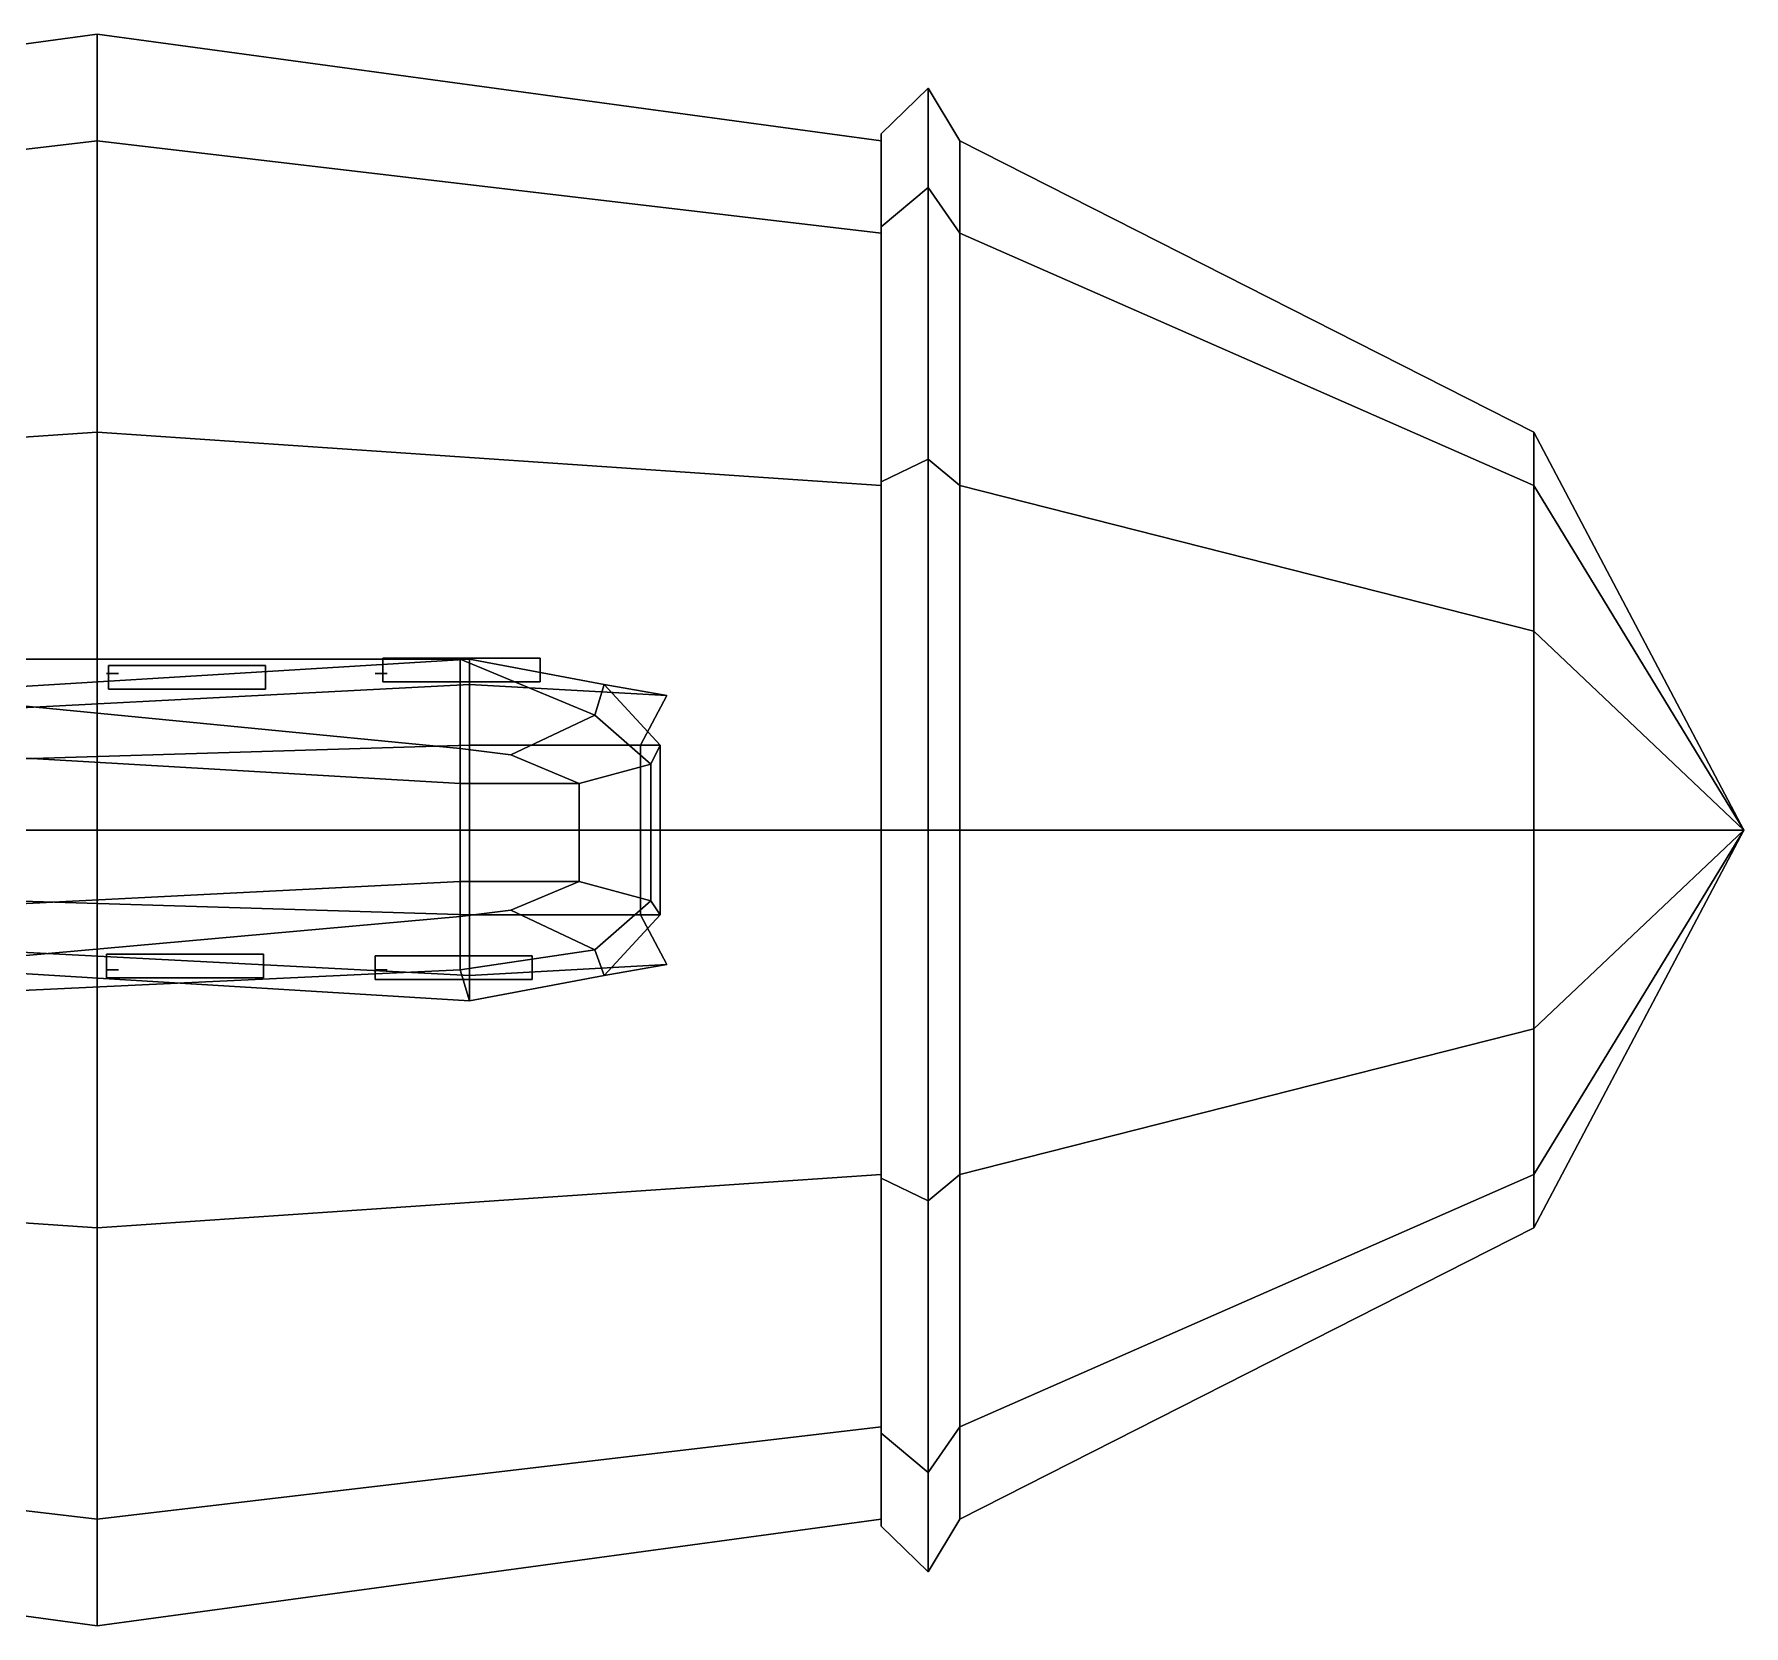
# Model space of a CAD drawing. Header units: metres. Extents: x -117 to 111, y -68 to 68.
# Drawn here: x 2.2 to 111, y -50.9 to 50.5 of the extents above; entities that cross this region are included whole.
import ezdxf

# ---------------------------------------------------------------- set-up
doc = ezdxf.new("R2010")
doc.units = ezdxf.units.M

msp = doc.modelspace()

# ---------------------------------------------------------------- linework, layer by layer
at = {"layer": 'Arc1', "color": 19}
for points in [[(59.140118, 40.725357, 137.511505), (56.140121, 38.207691, 135.511505), (56.140121, 44.147343, 105.01152), (59.140118, 47.054493, 105.01152)], [(59.140118, 47.054493, 105.01152), (56.140121, 44.147343, 105.01152), (56.140121, 38.207691, 74.511513), (59.140118, 40.725357, 72.51152)], [(61.140114, 37.816208, 135.200516), (59.140118, 40.725357, 137.511505), (59.140118, 47.054493, 105.01152), (61.140121, 43.695293, 105.01152)], [(61.140121, 43.695293, 105.01152), (59.140118, 47.054493, 105.01152), (59.140118, 40.725357, 72.51152), (61.140129, 37.816208, 74.822502)], [(59.140118, 23.433838, 161.303177), (56.140121, 21.980263, 157.839081), (56.140121, 38.207691, 135.511505), (59.140118, 40.725357, 137.511505)], [(59.140118, 40.725357, 72.51152), (56.140121, 38.207691, 74.511513), (56.140121, 21.980263, 52.183964), (59.140118, 23.433838, 48.719872)], [(61.140114, 21.754238, 157.30043), (59.140118, 23.433838, 161.303177), (59.140118, 40.725357, 137.511505), (61.140114, 37.816208, 135.200516)], [(61.140129, 37.816208, 74.822502), (59.140118, 40.725357, 72.51152), (59.140118, 23.433838, 48.719872), (61.140133, 21.754238, 52.72261)], [(59.140118, 23.433838, 48.719872), (56.140121, 21.980263, 52.183964), (56.140121, -0.186816, 44.011513), (59.140118, -0.186816, 40.011524)], [(59.140118, -0.186817, 170.01152), (56.140121, -0.186817, 166.01152), (56.140121, 21.980263, 157.839081), (59.140118, 23.433838, 161.303177)], [(61.140133, 21.754238, 52.72261), (59.140118, 23.433838, 48.719872), (59.140118, -0.186816, 40.011524), (61.140133, -0.186816, 44.633488)], [(61.140114, -0.186817, 165.389542), (59.140118, -0.186817, 170.01152), (59.140118, 23.433838, 161.303177), (61.140114, 21.754238, 157.30043)], [(59.140118, -0.186816, 40.011524), (56.140121, -0.186816, 44.011513), (56.140121, -22.353895, 52.183964), (59.140118, -23.807468, 48.719872)], [(59.140118, -23.807467, 161.303177), (56.140121, -22.353893, 157.839081), (56.140121, -0.186817, 166.01152), (59.140118, -0.186817, 170.01152)], [(61.140133, -0.186816, 44.633488), (59.140118, -0.186816, 40.011524), (59.140118, -23.807468, 48.719872), (61.140133, -22.127871, 52.72261)], [(61.140114, -22.127869, 157.30043), (59.140118, -23.807467, 161.303177), (59.140118, -0.186817, 170.01152), (61.140114, -0.186817, 165.389542)], [(59.140118, -41.098984, 137.511505), (56.140121, -38.581318, 135.511505), (56.140121, -22.353893, 157.839081), (59.140118, -23.807467, 161.303177)], [(59.140118, -23.807468, 48.719872), (56.140121, -22.353895, 52.183964), (56.140121, -38.581318, 74.51152), (59.140118, -41.098984, 72.511528)], [(61.140114, -38.189835, 135.200516), (59.140118, -41.098984, 137.511505), (59.140118, -23.807467, 161.303177), (61.140114, -22.127869, 157.30043)], [(61.140133, -22.127871, 52.72261), (59.140118, -23.807468, 48.719872), (59.140118, -41.098984, 72.511528), (61.140129, -38.189835, 74.82251)], [(59.140118, -41.098984, 72.511528), (56.140121, -38.581318, 74.51152), (56.140121, -44.520973, 105.01152), (59.140118, -47.42812, 105.01152)], [(59.140118, -47.42812, 105.01152), (56.140121, -44.520973, 105.01152), (56.140121, -38.581318, 135.511505), (59.140118, -41.098984, 137.511505)], [(61.140129, -38.189835, 74.82251), (59.140118, -41.098984, 72.511528), (59.140118, -47.42812, 105.01152), (61.140121, -44.068924, 105.01152)], [(61.140121, -44.068924, 105.01152), (59.140118, -47.42812, 105.01152), (59.140118, -41.098984, 137.511505), (61.140114, -38.189835, 135.200516)]]:
    msp.add_3dface(points, dxfattribs=at)
at = {"layer": 'Ballon', "color": 26}
for points in [[(6.23781, 50.483871, 105.011513), (6.237804, 43.695286, 139.870758), (-43.664497, 37.816193, 135.2005), (-43.66449, 43.695278, 105.011513)], [(6.237816, 43.695286, 70.152252), (6.23781, 50.483871, 105.011513), (-43.66449, 43.695278, 105.011513), (-43.664486, 37.816193, 74.82251)], [(56.140125, 43.695293, 105.01152), (56.140118, 37.816208, 135.200516), (6.237804, 43.695286, 139.870758), (6.23781, 50.483871, 105.011513)], [(56.140133, 37.816208, 74.822502), (56.140125, 43.695293, 105.01152), (6.23781, 50.483871, 105.011513), (6.237816, 43.695286, 70.152252)], [(6.237804, 43.695286, 139.870758), (6.2378, 25.148529, 165.389526), (-43.664501, 21.754232, 157.300415), (-43.664497, 37.816193, 135.2005)], [(6.23782, 25.148527, 44.633495), (6.237816, 43.695286, 70.152252), (-43.664486, 37.816193, 74.82251), (-43.664482, 21.75423, 52.722626)], [(56.140118, 37.816208, 135.200516), (56.140118, 21.754238, 157.30043), (6.2378, 25.148529, 165.389526), (6.237804, 43.695286, 139.870758)], [(56.140137, 21.754238, 52.72261), (56.140133, 37.816208, 74.822502), (6.237816, 43.695286, 70.152252), (6.23782, 25.148527, 44.633495)], [(6.2378, 25.148529, 165.389526), (6.237798, -0.186817, 174.730026), (-43.664501, -0.186817, 165.389511), (-43.664501, 21.754232, 157.300415)], [(6.237822, -0.186817, 35.292988), (6.23782, 25.148527, 44.633495), (-43.664482, 21.75423, 52.722626), (-43.664482, -0.186817, 44.633511)], [(56.140118, 21.754238, 157.30043), (56.140118, -0.186817, 165.389542), (6.237798, -0.186817, 174.730026), (6.2378, 25.148529, 165.389526)], [(56.140137, -0.186816, 44.633488), (56.140137, 21.754238, 52.72261), (6.23782, 25.148527, 44.633495), (6.237822, -0.186817, 35.292988)], [(6.237798, -0.186817, 174.730026), (6.2378, -25.522156, 165.389511), (-43.664501, -22.127863, 157.300385), (-43.664501, -0.186817, 165.389511)], [(6.23782, -25.52216, 44.633499), (6.237822, -0.186817, 35.292988), (-43.664482, -0.186817, 44.633511), (-43.664482, -22.127863, 52.722626)], [(56.140118, -0.186817, 165.389542), (56.140118, -22.127869, 157.30043), (6.2378, -25.522156, 165.389511), (6.237798, -0.186817, 174.730026)], [(56.140137, -22.127871, 52.72261), (56.140137, -0.186816, 44.633488), (6.237822, -0.186817, 35.292988), (6.23782, -25.52216, 44.633499)], [(6.2378, -25.522156, 165.389511), (6.237804, -44.068916, 139.870758), (-43.664497, -38.189823, 135.2005), (-43.664501, -22.127863, 157.300385)], [(6.237816, -44.06892, 70.15226), (6.23782, -25.52216, 44.633499), (-43.664482, -22.127863, 52.722626), (-43.664486, -38.189823, 74.82251)], [(56.140118, -22.127869, 157.30043), (56.140118, -38.189835, 135.200516), (6.237804, -44.068916, 139.870758), (6.2378, -25.522156, 165.389511)], [(56.140133, -38.189835, 74.82251), (56.140137, -22.127871, 52.72261), (6.23782, -25.52216, 44.633499), (6.237816, -44.06892, 70.15226)], [(6.237804, -44.068916, 139.870758), (6.23781, -50.857502, 105.01152), (-43.66449, -44.068909, 105.011513), (-43.664497, -38.189823, 135.2005)], [(6.23781, -50.857502, 105.01152), (6.237816, -44.06892, 70.15226), (-43.664486, -38.189823, 74.82251), (-43.66449, -44.068909, 105.011513)], [(56.140118, -38.189835, 135.200516), (56.140125, -44.068924, 105.01152), (6.23781, -50.857502, 105.01152), (6.237804, -44.068916, 139.870758)], [(56.140125, -44.068924, 105.01152), (56.140133, -38.189835, 74.82251), (6.237816, -44.06892, 70.15226), (6.23781, -50.857502, 105.01152)]]:
    msp.add_3dface(points, dxfattribs=at)
at = {"layer": 'Cabine', "color": 25}
for points in [[(29.337742, 10.693601, 15.640505), (29.931812, 10.693601, 21.553335), (-12.493933, 8.100269, 20.649307), (-12.493933, 10.693601, 15.640505)], [(29.931812, 10.693601, 21.553335), (29.931812, 9.08728, 27.557005), (-12.493933, 6.876813, 24.624651), (-12.493933, 8.100269, 20.649307)], [(-12.493933, 10.693601, 15.640505), (-12.493933, 9.087279, 9.636837), (29.337742, 5.009903, 9.636837), (29.337742, 10.693601, 15.640505)], [(29.337742, 5.009903, 9.636837), (32.574696, 4.599138, 12.385204), (37.924431, 7.120206, 15.640505), (29.337742, 10.693601, 15.640505)], [(29.337742, 10.693601, 15.640505), (37.924431, 7.120206, 15.640505), (38.518497, 9.087279, 21.553335), (29.931812, 10.693601, 21.553335)], [(38.518497, 9.087279, 21.553335), (42.499165, 8.375693, 36.414761), (29.931812, 9.08728, 27.557005), (29.931812, 10.693601, 21.553335)], [(-12.493933, 3.923201, 26.27133), (-12.493933, 6.876813, 24.624651), (29.931812, 9.08728, 27.557005), (29.931812, 5.209375, 30.043867)], [(29.337742, 2.771372, 7.149975), (29.337742, 5.009903, 9.636837), (-12.493933, 9.087279, 9.636837), (-12.493933, 5.209373, 7.149974)], [(29.931812, 9.08728, 27.557005), (42.499165, 8.375693, 36.414761), (40.824886, 5.209375, 31.645605), (29.931812, 5.209375, 30.043867)], [(42.075321, 5.209374, 21.553335), (38.518497, 9.087279, 21.553335), (37.924431, 7.120206, 15.640505), (41.481236, 3.999264, 15.640506)], [(40.824886, 5.209375, 31.645605), (42.499165, 8.375693, 36.414761), (38.518497, 9.087279, 21.553335), (42.075321, 5.209374, 21.553335)], [(37.924431, 7.120206, 15.640505), (32.574696, 4.599138, 12.385204), (36.911015, 2.771372, 6.567943), (41.481236, 3.999264, 15.640506)], [(29.931812, -5.583006, 30.043867), (-12.493933, -4.296833, 26.27133), (-12.493933, 3.923201, 26.27133), (29.931812, 5.209375, 30.043867)], [(29.337742, 2.771372, 7.149975), (-12.493933, 5.209373, 7.149974), (-12.493933, -5.583007, 7.149975), (29.337742, -3.458558, 7.149975)], [(36.911015, 2.771372, 6.567943), (32.574696, 4.599138, 12.385204), (29.337742, 5.009903, 9.636837), (29.337742, 2.771372, 7.149975)], [(29.931812, 5.209375, 30.043867), (40.824886, 5.209375, 31.645605), (40.824886, -5.583006, 31.645605), (29.931812, -5.583006, 30.043867)], [(42.075321, -5.583006, 21.553335), (40.824886, -5.583006, 31.645605), (40.824886, 5.209375, 31.645605), (42.075321, 5.209374, 21.553335)], [(41.481236, -4.68645, 15.640506), (42.075321, -5.583006, 21.553335), (42.075321, 5.209374, 21.553335), (41.481236, 3.999264, 15.640506)], [(41.481236, 3.999264, 15.640506), (36.911015, 2.771372, 6.567943), (36.911015, -3.458559, 6.567943), (41.481236, -4.68645, 15.640506)], [(29.337742, -3.458558, 7.149975), (36.911015, -3.458559, 6.567943), (36.911015, 2.771372, 6.567943), (29.337742, 2.771372, 7.149975)], [(-12.493933, -5.583007, 7.149975), (-12.493933, -9.460913, 9.636837), (29.337742, -5.69709, 9.636837), (29.337742, -3.458558, 7.149975)], [(29.931812, -5.583006, 30.043867), (29.931812, -9.460912, 27.557007), (-12.493933, -7.250446, 24.624651), (-12.493933, -4.296833, 26.27133)], [(29.337742, -5.69709, 9.636837), (32.574696, -5.286325, 12.385205), (36.911015, -3.458559, 6.567943), (29.337742, -3.458558, 7.149975)], [(36.911015, -3.458559, 6.567943), (32.574696, -5.286325, 12.385205), (37.924431, -7.807392, 15.640506), (41.481236, -4.68645, 15.640506)], [(37.924431, -7.807392, 15.640506), (32.574696, -5.286325, 12.385205), (29.337742, -5.69709, 9.636837), (29.337742, -9.10016, 15.640506)], [(41.481236, -4.68645, 15.640506), (37.924431, -7.807392, 15.640506), (38.518497, -9.460913, 21.553337), (42.075321, -5.583006, 21.553335)], [(29.337742, -9.10016, 15.640506), (29.337742, -5.69709, 9.636837), (-12.493933, -9.460913, 9.636837), (-12.493933, -11.067233, 15.640506)], [(40.824886, -5.583006, 31.645605), (42.499165, -8.749326, 36.414761), (29.931812, -9.460912, 27.557007), (29.931812, -5.583006, 30.043867)], [(38.518497, -9.460913, 21.553337), (42.499165, -8.749326, 36.414761), (40.824886, -5.583006, 31.645605), (42.075321, -5.583006, 21.553335)], [(-12.493933, -8.473904, 20.649309), (-12.493933, -7.250446, 24.624651), (29.931812, -9.460912, 27.557007), (29.931812, -11.067233, 21.553337)], [(-12.493933, -11.067233, 15.640506), (-12.493933, -8.473904, 20.649309), (29.931812, -11.067233, 21.553337), (29.337742, -9.10016, 15.640506)], [(29.931812, -11.067233, 21.553337), (38.518497, -9.460913, 21.553337), (37.924431, -7.807392, 15.640506), (29.337742, -9.10016, 15.640506)], [(29.931812, -9.460912, 27.557007), (42.499165, -8.749326, 36.414761), (38.518497, -9.460913, 21.553337), (29.931812, -11.067233, 21.553337)]]:
    msp.add_3dface(points, dxfattribs=at)
at = {"layer": 'Canon1', "color": 28}
for points in [[(23.937742, -9.70016, 18.640505), (33.937744, -9.700158, 18.640505), (33.937744, -8.200156, 17.774479), (23.937742, -8.200158, 17.774479)], [(23.937742, -8.200158, 17.774479), (33.937744, -8.200156, 17.774479), (33.937744, -8.200156, 19.506533), (23.937742, -8.200158, 19.506533)], [(23.937742, -8.200158, 19.506533), (33.937744, -8.200156, 19.506533), (33.937744, -9.700158, 18.640505), (23.937742, -9.70016, 18.640505)], [(33.937744, -8.200156, 19.506533), (33.937744, -8.200156, 17.774479), (33.937744, -9.700158, 18.640505)]]:
    msp.add_3dface(points, dxfattribs=at)
at = {"layer": 'Canon2', "color": 29}
for points in [[(6.837742, -9.600162, 18.640505), (16.837742, -9.600163, 18.640505), (16.837744, -8.100161, 17.774479), (6.837742, -8.10016, 17.774479)], [(6.837742, -8.10016, 17.774479), (16.837744, -8.100161, 17.774479), (16.837744, -8.100161, 19.506533), (6.837742, -8.10016, 19.506533)], [(6.837742, -8.10016, 19.506533), (16.837744, -8.100161, 19.506533), (16.837742, -9.600163, 18.640505), (6.837742, -9.600162, 18.640505)], [(16.837744, -8.100161, 19.506533), (16.837744, -8.100161, 17.774479), (16.837742, -9.600163, 18.640505)]]:
    msp.add_3dface(points, dxfattribs=at)
at = {"layer": 'Canon4', "color": 31}
for points in [[(24.433987, 9.256083, 17.774479), (34.433987, 9.256083, 17.774479), (34.433987, 10.756083, 18.640505), (24.433989, 10.756083, 18.640505)], [(24.433989, 10.756083, 18.640505), (34.433987, 10.756083, 18.640505), (34.433987, 9.256083, 19.506533), (24.433987, 9.256083, 19.506533)], [(34.433987, 10.756083, 18.640505), (34.433987, 9.256083, 17.774479), (34.433987, 9.256083, 19.506533)], [(24.433987, 9.256083, 19.506533), (34.433987, 9.256083, 19.506533), (34.433987, 9.256083, 17.774479), (24.433987, 9.256083, 17.774479)]]:
    msp.add_3dface(points, dxfattribs=at)
at = {"layer": 'Canon5', "color": 32}
for points in [[(6.957744, 8.77984, 17.774479), (16.957743, 8.779839, 17.774479), (16.957745, 10.27984, 18.640505), (6.957744, 10.27984, 18.640505)], [(6.957744, 10.27984, 18.640505), (16.957745, 10.27984, 18.640505), (16.957743, 8.779839, 19.506533), (6.957744, 8.77984, 19.506533)], [(16.957745, 10.27984, 18.640505), (16.957743, 8.779839, 17.774479), (16.957743, 8.779839, 19.506533)], [(6.957744, 8.77984, 19.506533), (16.957743, 8.779839, 19.506533), (16.957743, 8.779839, 17.774479), (6.957744, 8.77984, 17.774479)]]:
    msp.add_3dface(points, dxfattribs=at)
at = {"layer": 'CharnCan1', "color": 14}
msp.add_3dface([(23.937742, -9.10016, 18.406532), (24.205257, -9.10016, 19.120981), (24.690231, -9.10016, 18.532082)], dxfattribs=at)
at = {"layer": 'CharnCan2', "color": 15}
msp.add_3dface([(6.837742, -9.10016, 18.406532), (7.105257, -9.10016, 19.120981), (7.590231, -9.10016, 18.532082)], dxfattribs=at)
at = {"layer": 'CharnCan4', "color": 11}
msp.add_3dface([(23.937742, 9.77984, 18.406532), (24.205257, 9.77984, 19.120981), (24.690231, 9.77984, 18.532082)], dxfattribs=at)
at = {"layer": 'CharnCan5', "color": 12}
msp.add_3dface([(6.837742, 9.77984, 18.406532), (7.105257, 9.77984, 19.120981), (7.590231, 9.77984, 18.532082)], dxfattribs=at)
at = {"layer": 'DebBallon', "color": 18}
for points in [[(97.671127, 25.14852, 105.011543), (97.671127, 21.754229, 122.441162), (61.140114, 37.816193, 135.200531), (61.140114, 43.695278, 105.011543)], [(97.671127, 21.754227, 87.581902), (97.671127, 25.14852, 105.011543), (61.140114, 43.695278, 105.011543), (61.140114, 37.816193, 74.82254)], [(97.671127, 21.754229, 122.441162), (97.671127, 12.480851, 135.200531), (61.140114, 21.754232, 157.300446), (61.140114, 37.816193, 135.200531)], [(97.671127, 12.480849, 74.82254), (97.671127, 21.754227, 87.581902), (61.140114, 37.816193, 74.82254), (61.140114, 21.75423, 52.722656)], [(111.042404, -0.186817, 105.011528), (111.042404, -0.186817, 105.011528), (97.671127, 21.754229, 122.441162), (97.671127, 25.14852, 105.011543)], [(111.042404, -0.186817, 105.011528), (111.042404, -0.186817, 105.011528), (97.671127, 25.14852, 105.011543), (97.671127, 21.754227, 87.581902)], [(97.671127, 12.480851, 135.200531), (97.671127, -0.186817, 139.870773), (61.140114, -0.186817, 165.389542), (61.140114, 21.754232, 157.300446)], [(97.671127, -0.186818, 70.15229), (97.671127, 12.480849, 74.82254), (61.140114, 21.75423, 52.722656), (61.140114, -0.186817, 44.633545)], [(111.042404, -0.186817, 105.011528), (111.042404, -0.186817, 105.011528), (97.671127, 12.480851, 135.200531), (97.671127, 21.754229, 122.441162)], [(111.042404, -0.186817, 105.011528), (111.042404, -0.186817, 105.011528), (97.671127, 21.754227, 87.581902), (97.671127, 12.480849, 74.82254)], [(111.042404, -0.186817, 105.011528), (111.042404, -0.186817, 105.011528), (97.671127, -0.186817, 139.870773), (97.671127, 12.480851, 135.200531)], [(111.042404, -0.186817, 105.011528), (111.042404, -0.186817, 105.011528), (97.671127, 12.480849, 74.82254), (97.671127, -0.186818, 70.15229)], [(97.671127, -12.854486, 74.82254), (97.671127, -0.186818, 70.15229), (61.140114, -0.186817, 44.633545), (61.140114, -22.127863, 52.722656)], [(97.671127, -0.186817, 139.870773), (97.671127, -12.85448, 135.200531), (61.140114, -22.127863, 157.300415), (61.140114, -0.186817, 165.389542)], [(111.042404, -0.186817, 105.011528), (111.042404, -0.186817, 105.011528), (97.671127, -0.186818, 70.15229), (97.671127, -12.854486, 74.82254)], [(111.042404, -0.186817, 105.011528), (111.042404, -0.186817, 105.011528), (97.671127, -12.854486, 74.82254), (97.671127, -22.127861, 87.581909)], [(111.042404, -0.186817, 105.011528), (111.042404, -0.186817, 105.011528), (97.671127, -22.127861, 87.581909), (97.671127, -25.52215, 105.011543)], [(111.042404, -0.186817, 105.011528), (111.042404, -0.186817, 105.011528), (97.671127, -25.52215, 105.011543), (97.671127, -22.127857, 122.441162)], [(111.042404, -0.186817, 105.011528), (111.042404, -0.186817, 105.011528), (97.671127, -22.127857, 122.441162), (97.671127, -12.85448, 135.200531)], [(111.042404, -0.186817, 105.011528), (111.042404, -0.186817, 105.011528), (97.671127, -12.85448, 135.200531), (97.671127, -0.186817, 139.870773)], [(97.671127, -12.85448, 135.200531), (97.671127, -22.127857, 122.441162), (61.140114, -38.189823, 135.200531), (61.140114, -22.127863, 157.300415)], [(97.671127, -22.127861, 87.581909), (97.671127, -12.854486, 74.82254), (61.140114, -22.127863, 52.722656), (61.140114, -38.189823, 74.82254)], [(97.671127, -22.127857, 122.441162), (97.671127, -25.52215, 105.011543), (61.140114, -44.068909, 105.011543), (61.140114, -38.189823, 135.200531)], [(97.671127, -25.52215, 105.011543), (97.671127, -22.127861, 87.581909), (61.140114, -38.189823, 74.82254), (61.140114, -44.068909, 105.011543)]]:
    msp.add_3dface(points, dxfattribs=at)

doc.saveas('drawing.dxf')
